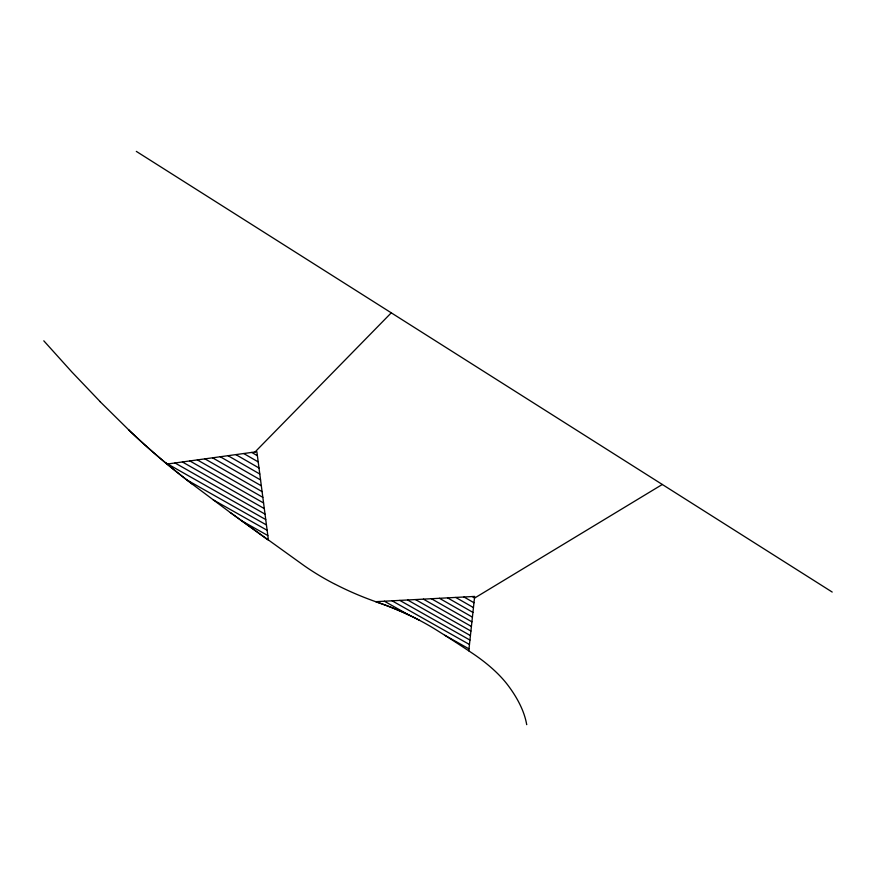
<?xml version="1.0" encoding="UTF-8"?>
<svg xmlns="http://www.w3.org/2000/svg" width="876" height="876" viewBox="0 0 876 876"><rect width="100%" height="100%" fill="white"/><g stroke="black" fill="none" stroke-linecap="round" stroke-linejoin="round"><path stroke-width="1.31" d="M468.769 650.835L474.661 596.425L375.618 601.681M526.761 724.616L526.684 724.605A225.986 97.039 20.1 0 0 508.091 685.47A138.594 61.254 18.7 0 0 472.547 653.376A622.07 212.616 22.5 0 0 435.865 629.658A135.112 60.553 19.3 0 0 419.462 620.296A138.715 62.043 19.3 0 0 377.37 602.305L377.381 602.272A181.332 99.207 19.1 0 1 335.015 584.172L334.982 584.204A168.039 91.203 19.2 0 1 304.092 565.633L230.3 512.57L192.545 484.319A672.297 497.875 14 0 1 128.542 429.766L128.597 429.755A672.155 497.754 14 0 0 192.589 484.297L192.589 484.297M255.058 451.972L391.265 312.831M419.462 620.296L419.495 620.263A138.78 62.076 19.3 0 0 377.381 602.272M474.474 598.144L662.311 484.472M43.8 340.819L71.876 371.993L100.127 401.602M167.053 464.072L256.876 451.72L268.45 540.328M241.152 520.519L267.826 535.543M384.378 601.21L408.84 614.996M444.811 635.264L468.988 648.875M186.851 479.928L266.446 524.954M399.806 600.399L469.941 640.071M213.186 499.824L267.136 530.276M392.065 600.805L469.459 644.495M175.014 462.977L265.023 514.113M415.476 599.567L470.916 631.059M165.334 462.648L265.735 519.567M407.603 599.983L470.423 635.593M189.84 460.94L263.577 502.999M431.386 598.724L471.912 621.84M182.394 461.97L264.3 508.584M423.404 599.151L471.408 626.471M204.918 458.871L262.088 491.622M447.559 597.87L472.93 612.401M197.341 459.911L262.833 497.338M439.445 598.297L472.416 617.142M220.248 456.757L260.566 479.949M463.995 596.994L473.982 602.743M212.55 457.82L261.333 485.819M455.739 597.432L473.456 607.594M228.012 455.695L259.789 474.015M472.306 596.556L474.507 597.826M243.747 453.527L258.201 461.904M235.852 454.611L259 467.992M251.719 452.432L257.402 455.728M136.317 151.384L832.2 592.056M230.355 512.548L267.509 539.627M100.061 401.613L128.597 429.755"/></g></svg>
